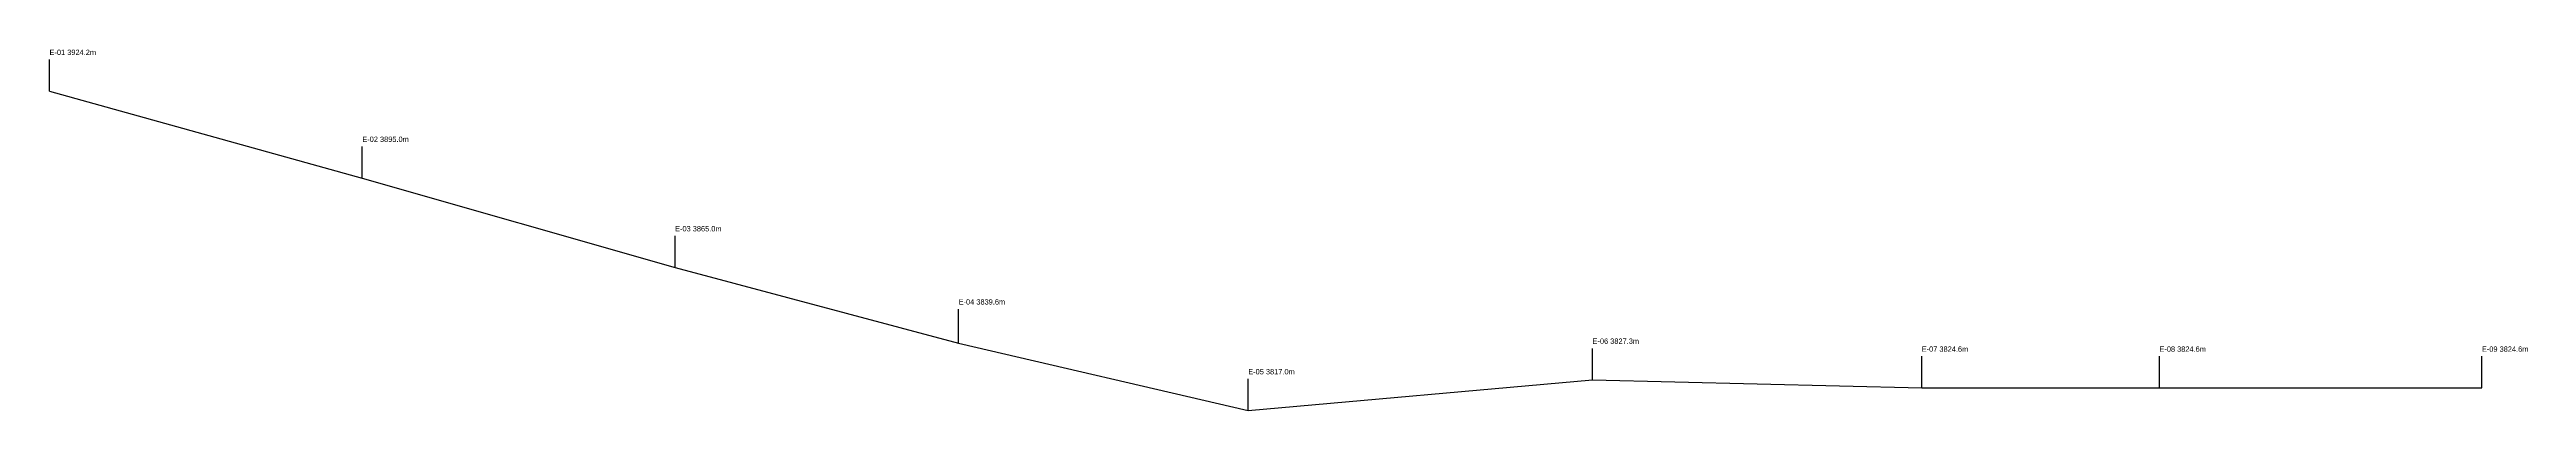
# Model space of a CAD drawing. Header units: metres. Extents: x 0 to 832, y 3817 to 3938.
import ezdxf

# ---------------------------------------------------------------- set-up
doc = ezdxf.new("R2010")
doc.units = ezdxf.units.M
for name, color, linetype in [('POSTES_MT', 4, 'Continuous'), ('TERRENO', 34, 'Continuous'), ('TEXTOS_COTAS', 7, 'Continuous')]:
    doc.layers.add(name, color=color, linetype=linetype)

msp = doc.modelspace()

# ---------------------------------------------------------------- linework, layer by layer
at = {"layer": 'POSTES_MT'}
for p, q in [((0, 3924.17), (0, 3934.77)), ((105, 3895), (105, 3905.6)), ((210, 3865), (210, 3875.6)), ((305.21, 3839.56), (305.21, 3851.06)), ((518.02, 3827.27), (518.02, 3837.87)), ((628.53, 3824.61), (628.53, 3835.21)), ((708.34, 3824.61), (708.34, 3835.21)), ((816.6, 3824.61), (816.6, 3835.21)), ((402.43, 3817.04), (402.43, 3827.64))]:
    msp.add_line(p, q, dxfattribs=at)
at = {"layer": 'TERRENO'}
msp.add_lwpolyline([(0, 3924.17), (105, 3895), (210, 3865), (305.21, 3839.56), (402.43, 3817.04), (518.02, 3827.27), (628.53, 3824.61), (708.34, 3824.61), (816.6, 3824.61)], dxfattribs=at)

# ---------------------------------------------------------------- texts
at = {"layer": 'TEXTOS_COTAS'}
for s, p in [('E-01 3924.2m', (0, 3936.27)), ('E-02 3895.0m', (105, 3907.1)), ('E-03 3865.0m', (210, 3877.1)), ('E-04 3839.6m', (305.21, 3852.56)), ('E-06 3827.3m', (518.02, 3839.37)), ('E-07 3824.6m', (628.53, 3836.71)), ('E-08 3824.6m', (708.34, 3836.71)), ('E-09 3824.6m', (816.6, 3836.71)), ('E-05 3817.0m', (402.43, 3829.14))]:
    msp.add_text(s, height=1.8, dxfattribs=at).set_placement(p)

doc.saveas('drawing.dxf')
